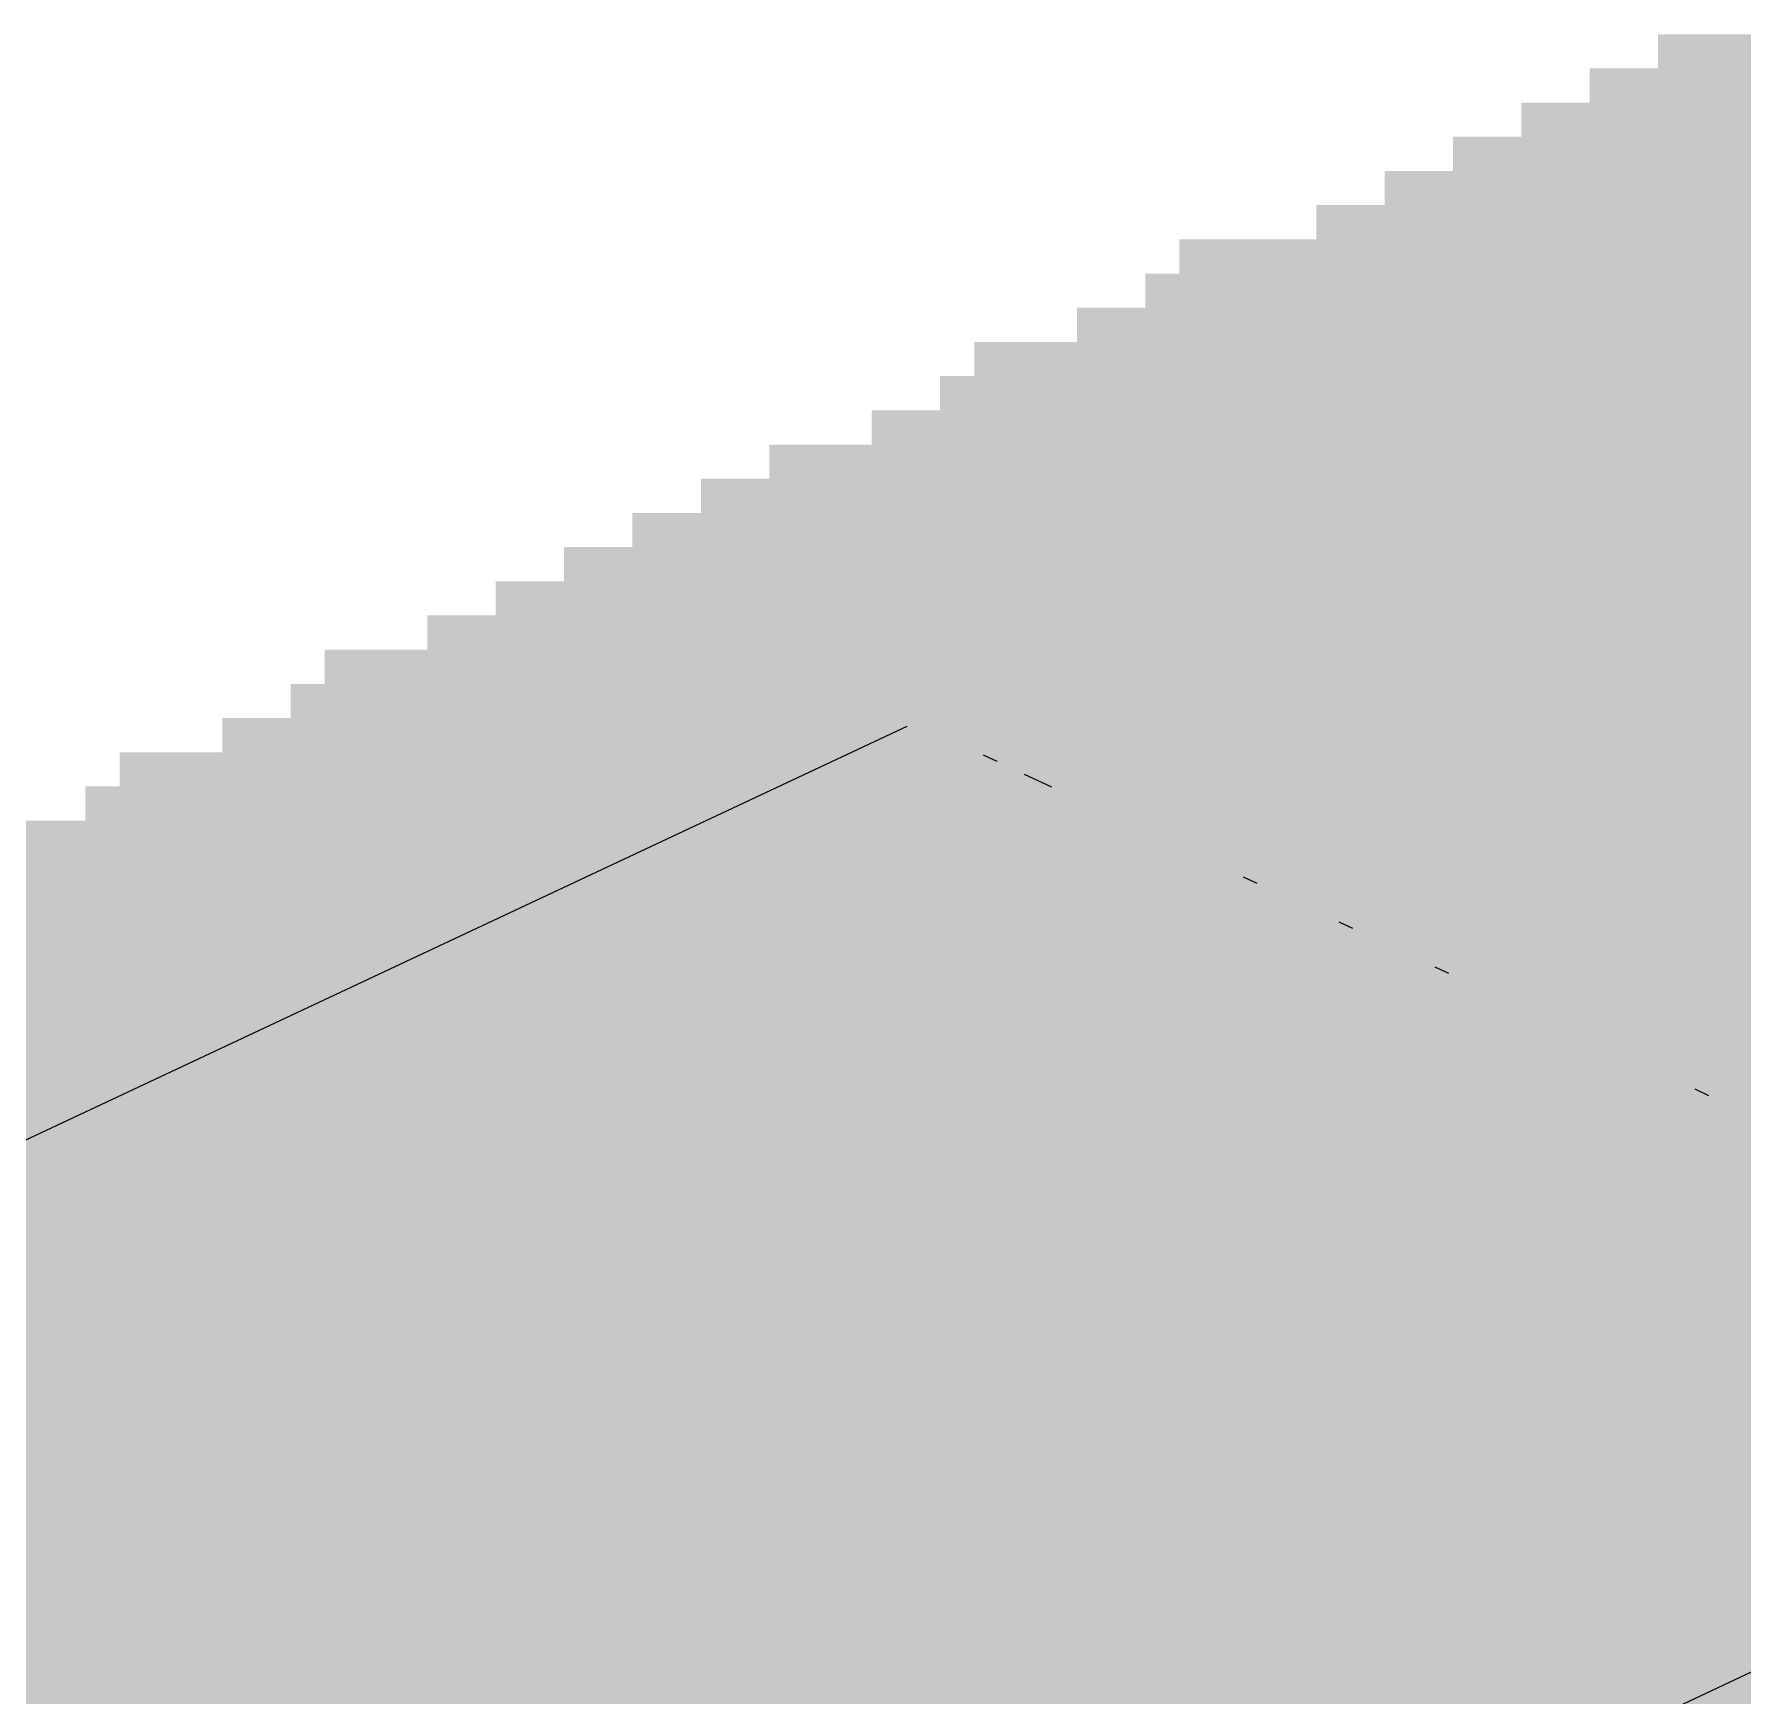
# Model space of a CAD drawing. Header units: millimetres. Extents: x 5 to 1315, y 5 to 292.
# Drawn here: x 1179.168 to 1183.984, y 100.585 to 105.269 of the extents above; entities that cross this region are included whole.
import ezdxf

# ---------------------------------------------------------------- set-up
doc = ezdxf.new("R2010")
doc.units = ezdxf.units.MM
doc.layers.add('EXISTING', color=7, linetype='Continuous')
doc.layers.add('IMAGES', color=7, linetype='Continuous')

# ---------------------------------------------------------------- blocks, each defined once
blk = doc.blocks.new('SHEET_03')
at = {"layer": 'EXISTING', "color": 250, "lineweight": 9}
for p, q in [((272.5693, 99.065), (281.6291, 103.3183)), ((281.8426, 103.2374), (281.8812, 103.2193)), ((281.9584, 103.183), (282.0355, 103.1468)), ((282.5758, 102.8932), (282.6144, 102.8751)), ((282.8459, 102.7664), (282.8845, 102.7482)), ((283.116, 102.6395), (283.1546, 102.6214)), ((283.8492, 102.2953), (283.8878, 102.2772)), ((280.4918, 99.0012), (284.2676, 100.7738))]:
    blk.add_line(p, q, dxfattribs=at)
at = {"layer": 'IMAGES', "color": 7}
for points in [[(283.7455, 105.1725), (283.8418, 105.1725), (283.7455, 105.2689), (283.8418, 105.2689)], [(283.8418, 105.1725), (283.9382, 105.1725), (283.8418, 105.2689), (283.9382, 105.2689)], [(283.9382, 105.1725), (284.1309, 105.1725), (283.9382, 105.2689), (284.1309, 105.2689)], [(283.5527, 105.0761), (283.6491, 105.0761), (283.5527, 105.1725), (283.6491, 105.1725)], [(283.6491, 105.0761), (283.7455, 105.0761), (283.6491, 105.1725), (283.7455, 105.1725)], [(283.7455, 105.0761), (283.8418, 105.0761), (283.7455, 105.1725), (283.8418, 105.1725)], [(283.8418, 105.0761), (283.9382, 105.0761), (283.8418, 105.1725), (283.9382, 105.1725)], [(283.9382, 105.0761), (284.5164, 105.0761), (283.9382, 105.1725), (284.5164, 105.1725)], [(283.36, 104.9797), (283.4564, 104.9797), (283.36, 105.0761), (283.4564, 105.0761)], [(283.4564, 104.9797), (283.7455, 104.9797), (283.4564, 105.0761), (283.7455, 105.0761)], [(283.7455, 104.9797), (283.8418, 104.9797), (283.7455, 105.0761), (283.8418, 105.0761)], [(283.8418, 104.9797), (284.42, 104.9797), (283.8418, 105.0761), (284.42, 105.0761)], [(283.1673, 104.8833), (283.2636, 104.8833), (283.1673, 104.9797), (283.2636, 104.9797)], [(283.2636, 104.8833), (283.36, 104.8833), (283.2636, 104.9797), (283.36, 104.9797)], [(283.36, 104.8833), (283.4564, 104.8833), (283.36, 104.9797), (283.4564, 104.9797)], [(283.4564, 104.8833), (284.0345, 104.8833), (283.4564, 104.9797), (284.0345, 104.9797)], [(282.9745, 104.7869), (283.0709, 104.7869), (282.9745, 104.8833), (283.0709, 104.8833)], [(283.0709, 104.7869), (283.1673, 104.7869), (283.0709, 104.8833), (283.1673, 104.8833)], [(283.1673, 104.7869), (283.36, 104.7869), (283.1673, 104.8833), (283.36, 104.8833)], [(283.36, 104.7869), (283.9382, 104.7869), (283.36, 104.8833), (283.9382, 104.8833)], [(283.9382, 104.7869), (284.0345, 104.7869), (283.9382, 104.8833), (284.0345, 104.8833)], [(282.7818, 104.6905), (282.8782, 104.6905), (282.7818, 104.7869), (282.8782, 104.7869)], [(282.8782, 104.6905), (283.0709, 104.6905), (282.8782, 104.7869), (283.0709, 104.7869)], [(283.0709, 104.6905), (283.6491, 104.6905), (283.0709, 104.7869), (283.6491, 104.7869)], [(283.6491, 104.6905), (283.7455, 104.6905), (283.6491, 104.7869), (283.7455, 104.7869)], [(283.7455, 104.6905), (283.8418, 104.6905), (283.7455, 104.7869), (283.8418, 104.7869)], [(283.8418, 104.6905), (283.9382, 104.6905), (283.8418, 104.7869), (283.9382, 104.7869)], [(283.9382, 104.6905), (284.0345, 104.6905), (283.9382, 104.7869), (284.0345, 104.7869)], [(282.3964, 104.5941), (282.5891, 104.5941), (282.3964, 104.6905), (282.5891, 104.6905)], [(282.5891, 104.5941), (282.7818, 104.5941), (282.5891, 104.6905), (282.7818, 104.6905)], [(282.7818, 104.5941), (282.8782, 104.5941), (282.7818, 104.6905), (282.8782, 104.6905)], [(282.8782, 104.5941), (283.6491, 104.5941), (282.8782, 104.6905), (283.6491, 104.6905)], [(283.6491, 104.5941), (283.7455, 104.5941), (283.6491, 104.6905), (283.7455, 104.6905)], [(283.7455, 104.5941), (283.8418, 104.5941), (283.7455, 104.6905), (283.8418, 104.6905)], [(283.8418, 104.5941), (284.3236, 104.5941), (283.8418, 104.6905), (284.3236, 104.6905)], [(282.3, 104.4977), (282.3964, 104.4977), (282.3, 104.5941), (282.3964, 104.5941)], [(282.3964, 104.4977), (282.4927, 104.4977), (282.3964, 104.5941), (282.4927, 104.5941)], [(282.4927, 104.4977), (282.7818, 104.4977), (282.4927, 104.5941), (282.7818, 104.5941)], [(282.7818, 104.4977), (283.36, 104.4977), (282.7818, 104.5941), (283.36, 104.5941)], [(283.36, 104.4977), (283.5527, 104.4977), (283.36, 104.5941), (283.5527, 104.5941)], [(283.5527, 104.4977), (283.6491, 104.4977), (283.5527, 104.5941), (283.6491, 104.5941)], [(283.6491, 104.4977), (283.7455, 104.4977), (283.6491, 104.5941), (283.7455, 104.5941)], [(283.7455, 104.4977), (283.8418, 104.4977), (283.7455, 104.5941), (283.8418, 104.5941)], [(283.8418, 104.4977), (284.1309, 104.4977), (283.8418, 104.5941), (284.1309, 104.5941)], [(282.1073, 104.4013), (282.2036, 104.4013), (282.1073, 104.4977), (282.2036, 104.4977)], [(282.2036, 104.4013), (282.3, 104.4013), (282.2036, 104.4977), (282.3, 104.4977)], [(282.3, 104.4013), (282.3964, 104.4013), (282.3, 104.4977), (282.3964, 104.4977)], [(282.3964, 104.4013), (282.4927, 104.4013), (282.3964, 104.4977), (282.4927, 104.4977)], [(282.4927, 104.4013), (283.0709, 104.4013), (282.4927, 104.4977), (283.0709, 104.4977)], [(283.0709, 104.4013), (283.1673, 104.4013), (283.0709, 104.4977), (283.1673, 104.4977)], [(283.1673, 104.4013), (283.2636, 104.4013), (283.1673, 104.4977), (283.2636, 104.4977)], [(283.2636, 104.4013), (283.36, 104.4013), (283.2636, 104.4977), (283.36, 104.4977)], [(283.36, 104.4013), (283.4564, 104.4013), (283.36, 104.4977), (283.4564, 104.4977)], [(283.4564, 104.4013), (283.9382, 104.4013), (283.4564, 104.4977), (283.9382, 104.4977)], [(283.9382, 104.4013), (284.0345, 104.4013), (283.9382, 104.4977), (284.0345, 104.4977)], [(281.8182, 104.3049), (282.0109, 104.3049), (281.8182, 104.4013), (282.0109, 104.4013)], [(282.0109, 104.3049), (282.1073, 104.3049), (282.0109, 104.4013), (282.1073, 104.4013)], [(282.1073, 104.3049), (282.3, 104.3049), (282.1073, 104.4013), (282.3, 104.4013)], [(282.3, 104.3049), (282.8782, 104.3049), (282.3, 104.4013), (282.8782, 104.4013)], [(282.8782, 104.3049), (283.0709, 104.3049), (282.8782, 104.4013), (283.0709, 104.4013)], [(283.0709, 104.3049), (283.1673, 104.3049), (283.0709, 104.4013), (283.1673, 104.4013)], [(283.1673, 104.3049), (283.2636, 104.3049), (283.1673, 104.4013), (283.2636, 104.4013)], [(283.2636, 104.3049), (283.7455, 104.3049), (283.2636, 104.4013), (283.7455, 104.4013)], [(283.7455, 104.3049), (283.8418, 104.3049), (283.7455, 104.4013), (283.8418, 104.4013)], [(283.8418, 104.3049), (283.9382, 104.3049), (283.8418, 104.4013), (283.9382, 104.4013)], [(283.9382, 104.3049), (284.1309, 104.3049), (283.9382, 104.4013), (284.1309, 104.4013)], [(281.7218, 104.2085), (281.8182, 104.2085), (281.7218, 104.3049), (281.8182, 104.3049)], [(281.8182, 104.2085), (281.9145, 104.2085), (281.8182, 104.3049), (281.9145, 104.3049)], [(281.9145, 104.2085), (282.0109, 104.2085), (281.9145, 104.3049), (282.0109, 104.3049)], [(282.0109, 104.2085), (282.1073, 104.2085), (282.0109, 104.3049), (282.1073, 104.3049)], [(282.1073, 104.2085), (282.5891, 104.2085), (282.1073, 104.3049), (282.5891, 104.3049)], [(282.5891, 104.2085), (282.6855, 104.2085), (282.5891, 104.3049), (282.6855, 104.3049)], [(282.6855, 104.2085), (282.7818, 104.2085), (282.6855, 104.3049), (282.7818, 104.3049)], [(282.7818, 104.2085), (282.8782, 104.2085), (282.7818, 104.3049), (282.8782, 104.3049)], [(282.8782, 104.2085), (282.9745, 104.2085), (282.8782, 104.3049), (282.9745, 104.3049)], [(282.9745, 104.2085), (283.0709, 104.2085), (282.9745, 104.3049), (283.0709, 104.3049)], [(283.0709, 104.2085), (283.1673, 104.2085), (283.0709, 104.3049), (283.1673, 104.3049)], [(283.1673, 104.2085), (283.5527, 104.2085), (283.1673, 104.3049), (283.5527, 104.3049)], [(283.5527, 104.2085), (283.6491, 104.2085), (283.5527, 104.3049), (283.6491, 104.3049)], [(283.6491, 104.2085), (283.7455, 104.2085), (283.6491, 104.3049), (283.7455, 104.3049)], [(283.7455, 104.2085), (283.9382, 104.2085), (283.7455, 104.3049), (283.9382, 104.3049)], [(283.9382, 104.2085), (287.0218, 104.2085), (283.9382, 104.3049), (287.0218, 104.3049)], [(281.5291, 104.1121), (281.6255, 104.1121), (281.5291, 104.2085), (281.6255, 104.2085)], [(281.6255, 104.1121), (281.7218, 104.1121), (281.6255, 104.2085), (281.7218, 104.2085)], [(281.7218, 104.1121), (281.8182, 104.1121), (281.7218, 104.2085), (281.8182, 104.2085)], [(281.8182, 104.1121), (281.9145, 104.1121), (281.8182, 104.2085), (281.9145, 104.2085)], [(281.9145, 104.1121), (282.0109, 104.1121), (281.9145, 104.2085), (282.0109, 104.2085)], [(282.0109, 104.1121), (282.4927, 104.1121), (282.0109, 104.2085), (282.4927, 104.2085)], [(282.4927, 104.1121), (282.6855, 104.1121), (282.4927, 104.2085), (282.6855, 104.2085)], [(282.6855, 104.1121), (282.7818, 104.1121), (282.6855, 104.2085), (282.7818, 104.2085)], [(282.7818, 104.1121), (283.2636, 104.1121), (282.7818, 104.2085), (283.2636, 104.2085)], [(283.2636, 104.1121), (283.36, 104.1121), (283.2636, 104.2085), (283.36, 104.2085)], [(283.36, 104.1121), (283.4564, 104.1121), (283.36, 104.2085), (283.4564, 104.2085)], [(283.4564, 104.1121), (283.5527, 104.1121), (283.4564, 104.2085), (283.5527, 104.2085)], [(283.5527, 104.1121), (283.6491, 104.1121), (283.5527, 104.2085), (283.6491, 104.2085)], [(283.6491, 104.1121), (283.7455, 104.1121), (283.6491, 104.2085), (283.7455, 104.2085)], [(283.7455, 104.1121), (287.3109, 104.1121), (283.7455, 104.2085), (287.3109, 104.2085)], [(281.24, 104.0157), (281.3364, 104.0157), (281.24, 104.1121), (281.3364, 104.1121)], [(281.3364, 104.0157), (281.4327, 104.0157), (281.3364, 104.1121), (281.4327, 104.1121)], [(281.4327, 104.0157), (281.7218, 104.0157), (281.4327, 104.1121), (281.7218, 104.1121)], [(281.7218, 104.0157), (281.8182, 104.0157), (281.7218, 104.1121), (281.8182, 104.1121)], [(281.8182, 104.0157), (282.2036, 104.0157), (281.8182, 104.1121), (282.2036, 104.1121)], [(282.2036, 104.0157), (282.3964, 104.0157), (282.2036, 104.1121), (282.3964, 104.1121)], [(282.3964, 104.0157), (282.4927, 104.0157), (282.3964, 104.1121), (282.4927, 104.1121)], [(282.4927, 104.0157), (282.6855, 104.0157), (282.4927, 104.1121), (282.6855, 104.1121)], [(282.6855, 104.0157), (282.7818, 104.0157), (282.6855, 104.1121), (282.7818, 104.1121)], [(282.7818, 104.0157), (283.0709, 104.0157), (282.7818, 104.1121), (283.0709, 104.1121)], [(283.0709, 104.0157), (283.1673, 104.0157), (283.0709, 104.1121), (283.1673, 104.1121)], [(283.1673, 104.0157), (283.2636, 104.0157), (283.1673, 104.1121), (283.2636, 104.1121)], [(283.2636, 104.0157), (283.36, 104.0157), (283.2636, 104.1121), (283.36, 104.1121)], [(283.36, 104.0157), (283.4564, 104.0157), (283.36, 104.1121), (283.4564, 104.1121)], [(283.4564, 104.0157), (287.3109, 104.0157), (283.4564, 104.1121), (287.3109, 104.1121)], [(281.0473, 103.9193), (281.1436, 103.9193), (281.0473, 104.0157), (281.1436, 104.0157)], [(281.1436, 103.9193), (281.24, 103.9193), (281.1436, 104.0157), (281.24, 104.0157)], [(281.24, 103.9193), (281.3364, 103.9193), (281.24, 104.0157), (281.3364, 104.0157)], [(281.3364, 103.9193), (281.4327, 103.9193), (281.3364, 104.0157), (281.4327, 104.0157)], [(281.4327, 103.9193), (282.1073, 103.9193), (281.4327, 104.0157), (282.1073, 104.0157)], [(282.1073, 103.9193), (282.2036, 103.9193), (282.1073, 104.0157), (282.2036, 104.0157)], [(282.2036, 103.9193), (282.3964, 103.9193), (282.2036, 104.0157), (282.3964, 104.0157)], [(282.3964, 103.9193), (282.8782, 103.9193), (282.3964, 104.0157), (282.8782, 104.0157)], [(282.8782, 103.9193), (282.9745, 103.9193), (282.8782, 104.0157), (282.9745, 104.0157)], [(282.9745, 103.9193), (283.0709, 103.9193), (282.9745, 104.0157), (283.0709, 104.0157)], [(283.0709, 103.9193), (283.1673, 103.9193), (283.0709, 104.0157), (283.1673, 104.0157)], [(283.1673, 103.9193), (283.2636, 103.9193), (283.1673, 104.0157), (283.2636, 104.0157)], [(283.2636, 103.9193), (287.5036, 103.9193), (283.2636, 104.0157), (287.5036, 104.0157)], [(280.8545, 103.8229), (281.0473, 103.8229), (280.8545, 103.9193), (281.0473, 103.9193)], [(281.0473, 103.8229), (281.24, 103.8229), (281.0473, 103.9193), (281.24, 103.9193)], [(281.24, 103.8229), (281.3364, 103.8229), (281.24, 103.9193), (281.3364, 103.9193)], [(281.3364, 103.8229), (281.8182, 103.8229), (281.3364, 103.9193), (281.8182, 103.9193)], [(281.8182, 103.8229), (282.0109, 103.8229), (281.8182, 103.9193), (282.0109, 103.9193)], [(282.0109, 103.8229), (282.1073, 103.8229), (282.0109, 103.9193), (282.1073, 103.9193)], [(282.1073, 103.8229), (282.2036, 103.8229), (282.1073, 103.9193), (282.2036, 103.9193)], [(282.2036, 103.8229), (282.3, 103.8229), (282.2036, 103.9193), (282.3, 103.9193)], [(282.3, 103.8229), (282.3964, 103.8229), (282.3, 103.9193), (282.3964, 103.9193)], [(282.3964, 103.8229), (282.6855, 103.8229), (282.3964, 103.9193), (282.6855, 103.9193)], [(282.6855, 103.8229), (282.7818, 103.8229), (282.6855, 103.9193), (282.7818, 103.9193)], [(282.7818, 103.8229), (282.8782, 103.8229), (282.7818, 103.9193), (282.8782, 103.9193)], [(282.8782, 103.8229), (283.0709, 103.8229), (282.8782, 103.9193), (283.0709, 103.9193)], [(283.0709, 103.8229), (287.7927, 103.8229), (283.0709, 103.9193), (287.7927, 103.9193)], [(280.6618, 103.7265), (280.7582, 103.7265), (280.6618, 103.8229), (280.7582, 103.8229)], [(280.7582, 103.7265), (280.8545, 103.7265), (280.7582, 103.8229), (280.8545, 103.8229)], [(280.8545, 103.7265), (280.9509, 103.7265), (280.8545, 103.8229), (280.9509, 103.8229)], [(280.9509, 103.7265), (281.0473, 103.7265), (280.9509, 103.8229), (281.0473, 103.8229)], [(281.0473, 103.7265), (281.6255, 103.7265), (281.0473, 103.8229), (281.6255, 103.8229)], [(281.6255, 103.7265), (281.7218, 103.7265), (281.6255, 103.8229), (281.7218, 103.8229)], [(281.7218, 103.7265), (281.8182, 103.7265), (281.7218, 103.8229), (281.8182, 103.8229)], [(281.8182, 103.7265), (281.9145, 103.7265), (281.8182, 103.8229), (281.9145, 103.8229)], [(281.9145, 103.7265), (282.1073, 103.7265), (281.9145, 103.8229), (282.1073, 103.8229)], [(282.1073, 103.7265), (282.2036, 103.7265), (282.1073, 103.8229), (282.2036, 103.8229)], [(282.2036, 103.7265), (282.4927, 103.7265), (282.2036, 103.8229), (282.4927, 103.8229)], [(282.4927, 103.7265), (282.5891, 103.7265), (282.4927, 103.8229), (282.5891, 103.8229)], [(282.5891, 103.7265), (282.6855, 103.7265), (282.5891, 103.8229), (282.6855, 103.8229)], [(282.6855, 103.7265), (282.7818, 103.7265), (282.6855, 103.8229), (282.7818, 103.8229)], [(282.7818, 103.7265), (282.8782, 103.7265), (282.7818, 103.8229), (282.8782, 103.8229)], [(282.8782, 103.7265), (288.0818, 103.7265), (282.8782, 103.8229), (288.0818, 103.8229)], [(280.4691, 103.6301), (280.5655, 103.6301), (280.4691, 103.7265), (280.5655, 103.7265)], [(280.5655, 103.6301), (280.6618, 103.6301), (280.5655, 103.7265), (280.6618, 103.7265)], [(280.6618, 103.6301), (280.7582, 103.6301), (280.6618, 103.7265), (280.7582, 103.7265)], [(280.7582, 103.6301), (280.8545, 103.6301), (280.7582, 103.7265), (280.8545, 103.7265)], [(280.8545, 103.6301), (281.5291, 103.6301), (280.8545, 103.7265), (281.5291, 103.7265)], [(281.5291, 103.6301), (281.6255, 103.6301), (281.5291, 103.7265), (281.6255, 103.7265)], [(281.6255, 103.6301), (281.7218, 103.6301), (281.6255, 103.7265), (281.7218, 103.7265)], [(281.7218, 103.6301), (281.8182, 103.6301), (281.7218, 103.7265), (281.8182, 103.7265)], [(281.8182, 103.6301), (282.3, 103.6301), (281.8182, 103.7265), (282.3, 103.7265)], [(282.3, 103.6301), (282.4927, 103.6301), (282.3, 103.7265), (282.4927, 103.7265)], [(282.4927, 103.6301), (282.5891, 103.6301), (282.4927, 103.7265), (282.5891, 103.7265)], [(282.5891, 103.6301), (288.0818, 103.6301), (282.5891, 103.7265), (288.0818, 103.7265)], [(280.2764, 103.5337), (280.4691, 103.5337), (280.2764, 103.6301), (280.4691, 103.6301)], [(280.4691, 103.5337), (280.5655, 103.5337), (280.4691, 103.6301), (280.5655, 103.6301)], [(280.5655, 103.5337), (280.6618, 103.5337), (280.5655, 103.6301), (280.6618, 103.6301)], [(280.6618, 103.5337), (280.7582, 103.5337), (280.6618, 103.6301), (280.7582, 103.6301)], [(280.7582, 103.5337), (281.4327, 103.5337), (280.7582, 103.6301), (281.4327, 103.6301)], [(281.4327, 103.5337), (281.5291, 103.5337), (281.4327, 103.6301), (281.5291, 103.6301)], [(281.5291, 103.5337), (281.6255, 103.5337), (281.5291, 103.6301), (281.6255, 103.6301)], [(281.6255, 103.5337), (281.7218, 103.5337), (281.6255, 103.6301), (281.7218, 103.6301)], [(281.7218, 103.5337), (282.1073, 103.5337), (281.7218, 103.6301), (282.1073, 103.6301)], [(282.1073, 103.5337), (282.2036, 103.5337), (282.1073, 103.6301), (282.2036, 103.6301)], [(282.2036, 103.5337), (282.3, 103.5337), (282.2036, 103.6301), (282.3, 103.6301)], [(282.3, 103.5337), (282.4927, 103.5337), (282.3, 103.6301), (282.4927, 103.6301)], [(282.4927, 103.5337), (288.2745, 103.5337), (282.4927, 103.6301), (288.2745, 103.6301)], [(279.9873, 103.4373), (280.18, 103.4373), (279.9873, 103.5337), (280.18, 103.5337)], [(280.18, 103.4373), (280.2764, 103.4373), (280.18, 103.5337), (280.2764, 103.5337)], [(280.2764, 103.4373), (280.4691, 103.4373), (280.2764, 103.5337), (280.4691, 103.5337)], [(280.4691, 103.4373), (281.24, 103.4373), (280.4691, 103.5337), (281.24, 103.5337)], [(281.24, 103.4373), (281.3364, 103.4373), (281.24, 103.5337), (281.3364, 103.5337)], [(281.3364, 103.4373), (281.4327, 103.4373), (281.3364, 103.5337), (281.4327, 103.5337)], [(281.4327, 103.4373), (281.8182, 103.4373), (281.4327, 103.5337), (281.8182, 103.5337)], [(281.8182, 103.3409), (282.0109, 103.3409), (281.8182, 103.5337), (282.0109, 103.5337)], [(282.0109, 103.4373), (282.1073, 103.4373), (282.0109, 103.5337), (282.1073, 103.5337)], [(282.1073, 103.4373), (282.3, 103.4373), (282.1073, 103.5337), (282.3, 103.5337)], [(282.3, 103.4373), (288.5636, 103.4373), (282.3, 103.5337), (288.5636, 103.5337)], [(279.8909, 103.3409), (279.9873, 103.3409), (279.8909, 103.4373), (279.9873, 103.4373)], [(279.9873, 103.3409), (280.0836, 103.3409), (279.9873, 103.4373), (280.0836, 103.4373)], [(280.0836, 103.3409), (280.18, 103.3409), (280.0836, 103.4373), (280.18, 103.4373)], [(280.18, 103.3409), (280.2764, 103.3409), (280.18, 103.4373), (280.2764, 103.4373)], [(280.2764, 103.3409), (281.3364, 103.3409), (280.2764, 103.4373), (281.3364, 103.4373)], [(281.3364, 103.3409), (281.4327, 103.3409), (281.3364, 103.4373), (281.4327, 103.4373)], [(281.4327, 103.3409), (281.5291, 103.3409), (281.4327, 103.4373), (281.5291, 103.4373)], [(281.5291, 103.3409), (281.6255, 103.3409), (281.5291, 103.4373), (281.6255, 103.4373)], [(281.6255, 103.3409), (281.7218, 103.3409), (281.6255, 103.4373), (281.7218, 103.4373)], [(281.7218, 103.3409), (281.8182, 103.3409), (281.7218, 103.4373), (281.8182, 103.4373)], [(282.0109, 103.3409), (282.1073, 103.3409), (282.0109, 103.4373), (282.1073, 103.4373)], [(282.1073, 103.3409), (282.2036, 103.3409), (282.1073, 103.4373), (282.2036, 103.4373)], [(282.2036, 103.3409), (282.3, 103.3409), (282.2036, 103.4373), (282.3, 103.4373)], [(282.3, 103.3409), (282.4927, 103.3409), (282.3, 103.4373), (282.4927, 103.4373)], [(282.4927, 103.3409), (288.5636, 103.3409), (282.4927, 103.4373), (288.5636, 103.4373)], [(279.6982, 103.2445), (279.7945, 103.2445), (279.6982, 103.3409), (279.7945, 103.3409)], [(279.7945, 103.2445), (279.8909, 103.2445), (279.7945, 103.3409), (279.8909, 103.3409)], [(279.8909, 103.2445), (279.9873, 103.2445), (279.8909, 103.3409), (279.9873, 103.3409)], [(279.9873, 103.2445), (280.0836, 103.2445), (279.9873, 103.3409), (280.0836, 103.3409)], [(280.0836, 103.2445), (281.3364, 103.2445), (280.0836, 103.3409), (281.3364, 103.3409)], [(281.3364, 103.2445), (281.4327, 103.2445), (281.3364, 103.3409), (281.4327, 103.3409)], [(281.4327, 103.2445), (281.5291, 103.2445), (281.4327, 103.3409), (281.5291, 103.3409)], [(281.5291, 103.1481), (281.6255, 103.1481), (281.5291, 103.3409), (281.6255, 103.3409)], [(281.6255, 103.2445), (281.7218, 103.2445), (281.6255, 103.3409), (281.7218, 103.3409)], [(281.7218, 103.1481), (281.8182, 103.1481), (281.7218, 103.3409), (281.8182, 103.3409)], [(281.8182, 103.2445), (281.9145, 103.2445), (281.8182, 103.3409), (281.9145, 103.3409)], [(281.9145, 103.2445), (282.3, 103.2445), (281.9145, 103.3409), (282.3, 103.3409)], [(282.3, 103.2445), (282.3964, 103.2445), (282.3, 103.3409), (282.3964, 103.3409)], [(282.3964, 103.2445), (282.4927, 103.2445), (282.3964, 103.3409), (282.4927, 103.3409)], [(282.4927, 103.2445), (282.5891, 103.2445), (282.4927, 103.3409), (282.5891, 103.3409)], [(282.5891, 103.2445), (288.2745, 103.2445), (282.5891, 103.3409), (288.2745, 103.3409)], [(279.4091, 103.1481), (279.5055, 103.1481), (279.4091, 103.2445), (279.5055, 103.2445)], [(279.5055, 103.1481), (279.6018, 103.1481), (279.5055, 103.2445), (279.6018, 103.2445)], [(279.6018, 103.1481), (279.8909, 103.1481), (279.6018, 103.2445), (279.8909, 103.2445)], [(279.8909, 103.1481), (280.9509, 103.1481), (279.8909, 103.2445), (280.9509, 103.2445)], [(280.9509, 103.1481), (281.0473, 103.1481), (280.9509, 103.2445), (281.0473, 103.2445)], [(281.0473, 103.1481), (281.24, 103.1481), (281.0473, 103.2445), (281.24, 103.2445)], [(281.24, 103.1481), (281.3364, 103.1481), (281.24, 103.2445), (281.3364, 103.2445)], [(281.3364, 103.1481), (281.4327, 103.1481), (281.3364, 103.2445), (281.4327, 103.2445)], [(281.4327, 103.1481), (281.5291, 103.1481), (281.4327, 103.2445), (281.5291, 103.2445)], [(281.6255, 103.1481), (281.7218, 103.1481), (281.6255, 103.2445), (281.7218, 103.2445)], [(281.8182, 103.1481), (281.9145, 103.1481), (281.8182, 103.2445), (281.9145, 103.2445)], [(281.9145, 103.1481), (282.0109, 103.1481), (281.9145, 103.2445), (282.0109, 103.2445)], [(282.0109, 103.1481), (282.1073, 103.1481), (282.0109, 103.2445), (282.1073, 103.2445)], [(282.1073, 103.1481), (282.4927, 103.1481), (282.1073, 103.2445), (282.4927, 103.2445)], [(282.4927, 103.1481), (282.5891, 103.1481), (282.4927, 103.2445), (282.5891, 103.2445)], [(282.5891, 103.1481), (282.6855, 103.1481), (282.5891, 103.2445), (282.6855, 103.2445)], [(282.6855, 103.1481), (282.7818, 103.1481), (282.6855, 103.2445), (282.7818, 103.2445)], [(282.7818, 103.1481), (287.8891, 103.1481), (282.7818, 103.2445), (287.8891, 103.2445)], [(279.3127, 103.0517), (279.4091, 103.0517), (279.3127, 103.1481), (279.4091, 103.1481)], [(279.4091, 103.0517), (279.6018, 103.0517), (279.4091, 103.1481), (279.6018, 103.1481)], [(279.6018, 103.0517), (279.6982, 103.0517), (279.6018, 103.1481), (279.6982, 103.1481)], [(279.6982, 103.0517), (280.8545, 103.0517), (279.6982, 103.1481), (280.8545, 103.1481)], [(280.8545, 103.0517), (280.9509, 103.0517), (280.8545, 103.1481), (280.9509, 103.1481)], [(280.9509, 103.0517), (281.0473, 103.0517), (280.9509, 103.1481), (281.0473, 103.1481)], [(281.0473, 103.0517), (281.1436, 103.0517), (281.0473, 103.1481), (281.1436, 103.1481)], [(281.1436, 102.9553), (281.24, 102.9553), (281.1436, 103.1481), (281.24, 103.1481)], [(281.24, 103.0517), (281.3364, 103.0517), (281.24, 103.1481), (281.3364, 103.1481)], [(281.3364, 103.0517), (281.5291, 103.0517), (281.3364, 103.1481), (281.5291, 103.1481)], [(281.5291, 102.9553), (281.6255, 102.9553), (281.5291, 103.1481), (281.6255, 103.1481)], [(281.6255, 102.184), (281.7218, 102.184), (281.6255, 103.1481), (281.7218, 103.1481)], [(281.7218, 103.0517), (281.9145, 103.0517), (281.7218, 103.1481), (281.9145, 103.1481)], [(281.9145, 103.0517), (282.0109, 103.0517), (281.9145, 103.1481), (282.0109, 103.1481)], [(282.0109, 103.0517), (282.1073, 103.0517), (282.0109, 103.1481), (282.1073, 103.1481)], [(282.1073, 103.0517), (282.2036, 103.0517), (282.1073, 103.1481), (282.2036, 103.1481)], [(282.2036, 103.0517), (282.3, 103.0517), (282.2036, 103.1481), (282.3, 103.1481)], [(282.3, 103.0517), (282.5891, 103.0517), (282.3, 103.1481), (282.5891, 103.1481)], [(282.5891, 103.0517), (282.6855, 103.0517), (282.5891, 103.1481), (282.6855, 103.1481)], [(282.6855, 103.0517), (282.7818, 103.0517), (282.6855, 103.1481), (282.7818, 103.1481)], [(282.7818, 103.0517), (282.8782, 103.0517), (282.7818, 103.1481), (282.8782, 103.1481)], [(282.8782, 103.0517), (282.9745, 103.0517), (282.8782, 103.1481), (282.9745, 103.1481)], [(282.9745, 103.0517), (287.9855, 103.0517), (282.9745, 103.1481), (287.9855, 103.1481)], [(279.12, 102.9553), (279.2164, 102.9553), (279.12, 103.0517), (279.2164, 103.0517)], [(279.2164, 102.9553), (279.4091, 102.9553), (279.2164, 103.0517), (279.4091, 103.0517)], [(279.4091, 102.9553), (279.6018, 102.9553), (279.4091, 103.0517), (279.6018, 103.0517)], [(279.6018, 102.9553), (280.5655, 102.9553), (279.6018, 103.0517), (280.5655, 103.0517)], [(280.5655, 102.9553), (280.6618, 102.9553), (280.5655, 103.0517), (280.6618, 103.0517)], [(280.6618, 102.9553), (280.7582, 102.9553), (280.6618, 103.0517), (280.7582, 103.0517)], [(280.7582, 102.9553), (280.8545, 102.9553), (280.7582, 103.0517), (280.8545, 103.0517)], [(280.8545, 102.9553), (280.9509, 102.9553), (280.8545, 103.0517), (280.9509, 103.0517)], [(280.9509, 102.9553), (281.1436, 102.9553), (280.9509, 103.0517), (281.1436, 103.0517)], [(281.24, 102.9553), (281.3364, 102.9553), (281.24, 103.0517), (281.3364, 103.0517)], [(281.3364, 102.9553), (281.5291, 102.9553), (281.3364, 103.0517), (281.5291, 103.0517)], [(281.7218, 102.9553), (282.1073, 102.9553), (281.7218, 103.0517), (282.1073, 103.0517)], [(282.1073, 102.9553), (282.2036, 102.9553), (282.1073, 103.0517), (282.2036, 103.0517)], [(282.2036, 102.9553), (282.3, 102.9553), (282.2036, 103.0517), (282.3, 103.0517)], [(282.3, 102.9553), (282.3964, 102.9553), (282.3, 103.0517), (282.3964, 103.0517)], [(282.3964, 102.8589), (282.4927, 102.8589), (282.3964, 103.0517), (282.4927, 103.0517)], [(282.4927, 102.9553), (282.8782, 102.9553), (282.4927, 103.0517), (282.8782, 103.0517)], [(282.8782, 102.9553), (282.9745, 102.9553), (282.8782, 103.0517), (282.9745, 103.0517)], [(282.9745, 102.9553), (283.0709, 102.9553), (282.9745, 103.0517), (283.0709, 103.0517)], [(283.0709, 102.9553), (283.2636, 102.9553), (283.0709, 103.0517), (283.2636, 103.0517)], [(283.2636, 102.9553), (287.6, 102.9553), (283.2636, 103.0517), (287.6, 103.0517)], [(279.12, 102.8589), (280.3727, 102.8589), (279.12, 102.9553), (280.3727, 102.9553)], [(280.3727, 102.7625), (280.4691, 102.7625), (280.3727, 102.9553), (280.4691, 102.9553)], [(280.4691, 102.8589), (280.5655, 102.8589), (280.4691, 102.9553), (280.5655, 102.9553)], [(280.5655, 102.8589), (280.6618, 102.8589), (280.5655, 102.9553), (280.6618, 102.9553)], [(280.6618, 102.8589), (280.7582, 102.8589), (280.6618, 102.9553), (280.7582, 102.9553)], [(280.7582, 102.8589), (280.9509, 102.8589), (280.7582, 102.9553), (280.9509, 102.9553)], [(280.9509, 102.8589), (281.0473, 102.8589), (280.9509, 102.9553), (281.0473, 102.9553)], [(281.0473, 102.8589), (281.1436, 102.8589), (281.0473, 102.9553), (281.1436, 102.9553)], [(281.1436, 102.8589), (281.24, 102.8589), (281.1436, 102.9553), (281.24, 102.9553)], [(281.24, 102.8589), (281.6255, 102.8589), (281.24, 102.9553), (281.6255, 102.9553)], [(281.7218, 102.8589), (282.3, 102.8589), (281.7218, 102.9553), (282.3, 102.9553)], [(282.3, 102.8589), (282.3964, 102.8589), (282.3, 102.9553), (282.3964, 102.9553)], [(282.4927, 102.8589), (282.5891, 102.8589), (282.4927, 102.9553), (282.5891, 102.9553)], [(282.5891, 102.8589), (282.9745, 102.8589), (282.5891, 102.9553), (282.9745, 102.9553)], [(282.9745, 102.8589), (283.0709, 102.8589), (282.9745, 102.9553), (283.0709, 102.9553)], [(283.0709, 102.8589), (283.1673, 102.8589), (283.0709, 102.9553), (283.1673, 102.9553)], [(283.1673, 102.8589), (283.2636, 102.8589), (283.1673, 102.9553), (283.2636, 102.9553)], [(283.2636, 102.8589), (283.36, 102.8589), (283.2636, 102.9553), (283.36, 102.9553)], [(283.36, 102.8589), (283.4564, 102.8589), (283.36, 102.9553), (283.4564, 102.9553)], [(283.4564, 102.8589), (287.5036, 102.8589), (283.4564, 102.9553), (287.5036, 102.9553)], [(279.0236, 102.7625), (280.2764, 102.7625), (279.0236, 102.8589), (280.2764, 102.8589)], [(280.2764, 102.7625), (280.3727, 102.7625), (280.2764, 102.8589), (280.3727, 102.8589)], [(280.4691, 102.7625), (280.5655, 102.7625), (280.4691, 102.8589), (280.5655, 102.8589)], [(280.5655, 102.7625), (280.7582, 102.7625), (280.5655, 102.8589), (280.7582, 102.8589)], [(280.7582, 102.7625), (280.8545, 102.7625), (280.7582, 102.8589), (280.8545, 102.8589)], [(280.8545, 102.7625), (280.9509, 102.7625), (280.8545, 102.8589), (280.9509, 102.8589)], [(280.9509, 102.7625), (281.0473, 102.7625), (280.9509, 102.8589), (281.0473, 102.8589)], [(281.0473, 102.7625), (281.6255, 102.7625), (281.0473, 102.8589), (281.6255, 102.8589)], [(281.7218, 102.7625), (282.4927, 102.7625), (281.7218, 102.8589), (282.4927, 102.8589)], [(282.4927, 102.7625), (282.5891, 102.7625), (282.4927, 102.8589), (282.5891, 102.8589)], [(282.5891, 102.7625), (282.6855, 102.7625), (282.5891, 102.8589), (282.6855, 102.8589)], [(282.6855, 102.6661), (282.7818, 102.6661), (282.6855, 102.8589), (282.7818, 102.8589)], [(282.7818, 102.7625), (282.8782, 102.7625), (282.7818, 102.8589), (282.8782, 102.8589)], [(282.8782, 102.7625), (283.2636, 102.7625), (282.8782, 102.8589), (283.2636, 102.8589)], [(283.2636, 102.7625), (283.36, 102.7625), (283.2636, 102.8589), (283.36, 102.8589)], [(283.36, 102.7625), (283.4564, 102.7625), (283.36, 102.8589), (283.4564, 102.8589)], [(283.4564, 102.7625), (283.5527, 102.7625), (283.4564, 102.8589), (283.5527, 102.8589)], [(283.5527, 102.7625), (283.6491, 102.7625), (283.5527, 102.8589), (283.6491, 102.8589)], [(283.6491, 102.7625), (287.2145, 102.7625), (283.6491, 102.8589), (287.2145, 102.8589)], [(278.7345, 102.6661), (279.9873, 102.6661), (278.7345, 102.7625), (279.9873, 102.7625)], [(279.9873, 102.6661), (280.0836, 102.6661), (279.9873, 102.7625), (280.0836, 102.7625)], [(280.0836, 102.6661), (280.18, 102.6661), (280.0836, 102.7625), (280.18, 102.7625)], [(280.18, 102.6661), (280.2764, 102.6661), (280.18, 102.7625), (280.2764, 102.7625)], [(280.2764, 102.6661), (280.3727, 102.6661), (280.2764, 102.7625), (280.3727, 102.7625)], [(280.3727, 102.6661), (280.4691, 102.6661), (280.3727, 102.7625), (280.4691, 102.7625)], [(280.4691, 102.6661), (280.6618, 102.6661), (280.4691, 102.7625), (280.6618, 102.7625)], [(280.6618, 102.6661), (280.8545, 102.6661), (280.6618, 102.7625), (280.8545, 102.7625)], [(280.8545, 102.6661), (281.6255, 102.6661), (280.8545, 102.7625), (281.6255, 102.7625)], [(281.7218, 102.6661), (282.6855, 102.6661), (281.7218, 102.7625), (282.6855, 102.7625)], [(282.7818, 102.6661), (282.9745, 102.6661), (282.7818, 102.7625), (282.9745, 102.7625)], [(282.9745, 102.6661), (283.4564, 102.6661), (282.9745, 102.7625), (283.4564, 102.7625)], [(283.4564, 102.6661), (283.5527, 102.6661), (283.4564, 102.7625), (283.5527, 102.7625)], [(283.5527, 102.6661), (283.6491, 102.6661), (283.5527, 102.7625), (283.6491, 102.7625)], [(283.6491, 102.6661), (283.8418, 102.6661), (283.6491, 102.7625), (283.8418, 102.7625)], [(283.8418, 102.6661), (286.9255, 102.6661), (283.8418, 102.7625), (286.9255, 102.7625)], [(278.6382, 102.5697), (279.7945, 102.5697), (278.6382, 102.6661), (279.7945, 102.6661)], [(279.7945, 102.5697), (279.8909, 102.5697), (279.7945, 102.6661), (279.8909, 102.6661)], [(279.8909, 102.5697), (279.9873, 102.5697), (279.8909, 102.6661), (279.9873, 102.6661)], [(279.9873, 102.5697), (280.0836, 102.5697), (279.9873, 102.6661), (280.0836, 102.6661)], [(280.0836, 102.5697), (280.18, 102.5697), (280.0836, 102.6661), (280.18, 102.6661)], [(280.18, 102.5697), (280.3727, 102.5697), (280.18, 102.6661), (280.3727, 102.6661)], [(280.3727, 102.5697), (280.4691, 102.5697), (280.3727, 102.6661), (280.4691, 102.6661)], [(280.4691, 102.5697), (280.6618, 102.5697), (280.4691, 102.6661), (280.6618, 102.6661)], [(280.6618, 102.5697), (281.6255, 102.5697), (280.6618, 102.6661), (281.6255, 102.6661)], [(281.7218, 102.5697), (282.9745, 102.5697), (281.7218, 102.6661), (282.9745, 102.6661)], [(282.9745, 102.5697), (283.0709, 102.5697), (282.9745, 102.6661), (283.0709, 102.6661)], [(283.0709, 102.5697), (283.1673, 102.5697), (283.0709, 102.6661), (283.1673, 102.6661)], [(283.1673, 102.5697), (283.2636, 102.5697), (283.1673, 102.6661), (283.2636, 102.6661)], [(283.2636, 102.5697), (283.6491, 102.5697), (283.2636, 102.6661), (283.6491, 102.6661)], [(283.6491, 102.5697), (283.7455, 102.5697), (283.6491, 102.6661), (283.7455, 102.6661)], [(283.7455, 102.5697), (283.8418, 102.5697), (283.7455, 102.6661), (283.8418, 102.6661)], [(283.8418, 102.5697), (283.9382, 102.5697), (283.8418, 102.6661), (283.9382, 102.6661)], [(283.9382, 102.5697), (284.0345, 102.5697), (283.9382, 102.6661), (284.0345, 102.6661)], [(278.3491, 102.4733), (279.6018, 102.4733), (278.3491, 102.5697), (279.6018, 102.5697)], [(279.6018, 102.4733), (279.6982, 102.4733), (279.6018, 102.5697), (279.6982, 102.5697)], [(279.6982, 102.4733), (279.7945, 102.4733), (279.6982, 102.5697), (279.7945, 102.5697)], [(279.7945, 102.4733), (279.8909, 102.4733), (279.7945, 102.5697), (279.8909, 102.5697)], [(279.8909, 102.4733), (280.18, 102.4733), (279.8909, 102.5697), (280.18, 102.5697)], [(280.18, 102.4733), (280.2764, 102.4733), (280.18, 102.5697), (280.2764, 102.5697)], [(280.2764, 102.4733), (280.4691, 102.4733), (280.2764, 102.5697), (280.4691, 102.5697)], [(280.4691, 102.4733), (281.6255, 102.4733), (280.4691, 102.5697), (281.6255, 102.5697)], [(281.7218, 102.4733), (283.1673, 102.4733), (281.7218, 102.5697), (283.1673, 102.5697)], [(283.1673, 102.4733), (283.36, 102.4733), (283.1673, 102.5697), (283.36, 102.5697)], [(283.36, 102.4733), (283.5527, 102.4733), (283.36, 102.5697), (283.5527, 102.5697)], [(283.5527, 102.4733), (283.8418, 102.4733), (283.5527, 102.5697), (283.8418, 102.5697)], [(283.8418, 102.4733), (283.9382, 102.4733), (283.8418, 102.5697), (283.9382, 102.5697)], [(283.9382, 102.4733), (284.0345, 102.4733), (283.9382, 102.5697), (284.0345, 102.5697)], [(278.2527, 102.3768), (279.4091, 102.3768), (278.2527, 102.4733), (279.4091, 102.4733)], [(279.4091, 102.3768), (279.6018, 102.3768), (279.4091, 102.4733), (279.6018, 102.4733)], [(279.6018, 102.3768), (279.6982, 102.3768), (279.6018, 102.4733), (279.6982, 102.4733)], [(279.6982, 102.3768), (279.7945, 102.3768), (279.6982, 102.4733), (279.7945, 102.4733)], [(279.7945, 102.3768), (279.8909, 102.3768), (279.7945, 102.4733), (279.8909, 102.4733)], [(279.8909, 102.3768), (279.9873, 102.3768), (279.8909, 102.4733), (279.9873, 102.4733)], [(279.9873, 102.3768), (280.0836, 102.3768), (279.9873, 102.4733), (280.0836, 102.4733)], [(280.0836, 102.3768), (280.18, 102.3768), (280.0836, 102.4733), (280.18, 102.4733)], [(280.18, 102.3768), (281.6255, 102.3768), (280.18, 102.4733), (281.6255, 102.4733)], [(281.7218, 102.3768), (283.2636, 102.3768), (281.7218, 102.4733), (283.2636, 102.4733)], [(283.2636, 102.3768), (283.36, 102.3768), (283.2636, 102.4733), (283.36, 102.4733)], [(283.36, 102.3768), (283.4564, 102.3768), (283.36, 102.4733), (283.4564, 102.4733)], [(283.4564, 102.3768), (283.5527, 102.3768), (283.4564, 102.4733), (283.5527, 102.4733)], [(283.5527, 102.3768), (283.6491, 102.3768), (283.5527, 102.4733), (283.6491, 102.4733)], [(283.6491, 102.3768), (284.0345, 102.3768), (283.6491, 102.4733), (284.0345, 102.4733)], [(279.12, 102.2804), (279.3127, 102.2804), (279.12, 102.3768), (279.3127, 102.3768)], [(279.3127, 102.2804), (279.4091, 102.2804), (279.3127, 102.3768), (279.4091, 102.3768)], [(279.4091, 102.2804), (279.5055, 102.2804), (279.4091, 102.3768), (279.5055, 102.3768)], [(279.5055, 102.184), (279.6018, 102.184), (279.5055, 102.3768), (279.6018, 102.3768)], [(279.6018, 102.2804), (279.6982, 102.2804), (279.6018, 102.3768), (279.6982, 102.3768)], [(279.6982, 102.2804), (279.7945, 102.2804), (279.6982, 102.3768), (279.7945, 102.3768)], [(279.7945, 102.2804), (279.8909, 102.2804), (279.7945, 102.3768), (279.8909, 102.3768)], [(279.8909, 102.2804), (279.9873, 102.2804), (279.8909, 102.3768), (279.9873, 102.3768)], [(279.9873, 102.2804), (281.6255, 102.2804), (279.9873, 102.3768), (281.6255, 102.3768)], [(281.7218, 102.2804), (283.5527, 102.2804), (281.7218, 102.3768), (283.5527, 102.3768)], [(283.5527, 102.2804), (283.6491, 102.2804), (283.5527, 102.3768), (283.6491, 102.3768)], [(283.6491, 102.2804), (283.7455, 102.2804), (283.6491, 102.3768), (283.7455, 102.3768)], [(283.7455, 102.2804), (283.8418, 102.2804), (283.7455, 102.3768), (283.8418, 102.3768)], [(283.8418, 102.2804), (283.9382, 102.2804), (283.8418, 102.3768), (283.9382, 102.3768)], [(283.9382, 102.2804), (284.3236, 102.2804), (283.9382, 102.3768), (284.3236, 102.3768)], [(279.12, 102.184), (279.2164, 102.184), (279.12, 102.2804), (279.2164, 102.2804)], [(279.2164, 102.184), (279.3127, 102.184), (279.2164, 102.2804), (279.3127, 102.2804)], [(279.3127, 102.184), (279.4091, 102.184), (279.3127, 102.2804), (279.4091, 102.2804)], [(279.4091, 102.184), (279.5055, 102.184), (279.4091, 102.2804), (279.5055, 102.2804)], [(279.6018, 102.184), (279.6982, 102.184), (279.6018, 102.2804), (279.6982, 102.2804)], [(279.6982, 102.184), (279.7945, 102.184), (279.6982, 102.2804), (279.7945, 102.2804)], [(279.7945, 102.184), (281.4327, 102.184), (279.7945, 102.2804), (281.4327, 102.2804)], [(281.4327, 102.184), (281.5291, 102.184), (281.4327, 102.2804), (281.5291, 102.2804)], [(281.5291, 102.184), (281.6255, 102.184), (281.5291, 102.2804), (281.6255, 102.2804)], [(281.7218, 102.184), (283.7455, 102.184), (281.7218, 102.2804), (283.7455, 102.2804)], [(283.7455, 102.184), (283.8418, 102.184), (283.7455, 102.2804), (283.8418, 102.2804)], [(283.8418, 102.184), (283.9382, 102.184), (283.8418, 102.2804), (283.9382, 102.2804)], [(283.9382, 102.184), (284.1309, 102.184), (283.9382, 102.2804), (284.1309, 102.2804)], [(279.12, 102.0876), (279.2164, 102.0876), (279.12, 102.184), (279.2164, 102.184)], [(279.2164, 102.0876), (279.3127, 102.0876), (279.2164, 102.184), (279.3127, 102.184)], [(279.3127, 102.0876), (279.4091, 102.0876), (279.3127, 102.184), (279.4091, 102.184)], [(279.4091, 102.0876), (279.5055, 102.0876), (279.4091, 102.184), (279.5055, 102.184)], [(279.5055, 102.0876), (279.6982, 102.0876), (279.5055, 102.184), (279.6982, 102.184)], [(279.6982, 102.0876), (281.3364, 102.0876), (279.6982, 102.184), (281.3364, 102.184)], [(281.3364, 102.0876), (281.4327, 102.0876), (281.3364, 102.184), (281.4327, 102.184)], [(281.4327, 101.9912), (281.5291, 101.9912), (281.4327, 102.184), (281.5291, 102.184)], [(281.5291, 101.9912), (281.6255, 101.9912), (281.5291, 102.184), (281.6255, 102.184)], [(281.6255, 102.0876), (281.7218, 102.0876), (281.6255, 102.184), (281.7218, 102.184)], [(281.7218, 102.0876), (284.0345, 102.0876), (281.7218, 102.184), (284.0345, 102.184)], [(279.12, 101.9912), (279.2164, 101.9912), (279.12, 102.0876), (279.2164, 102.0876)], [(279.2164, 101.9912), (279.3127, 101.9912), (279.2164, 102.0876), (279.3127, 102.0876)], [(279.3127, 101.9912), (281.0473, 101.9912), (279.3127, 102.0876), (281.0473, 102.0876)], [(281.0473, 101.9912), (281.1436, 101.9912), (281.0473, 102.0876), (281.1436, 102.0876)], [(281.1436, 101.9912), (281.3364, 101.9912), (281.1436, 102.0876), (281.3364, 102.0876)], [(281.3364, 101.9912), (281.4327, 101.9912), (281.3364, 102.0876), (281.4327, 102.0876)], [(281.6255, 101.8948), (281.8182, 101.8948), (281.6255, 102.0876), (281.8182, 102.0876)], [(281.8182, 101.9912), (281.9145, 101.9912), (281.8182, 102.0876), (281.9145, 102.0876)], [(281.9145, 101.9912), (284.1309, 101.9912), (281.9145, 102.0876), (284.1309, 102.0876)], [(279.12, 101.8948), (279.2164, 101.8948), (279.12, 101.9912), (279.2164, 101.9912)], [(279.2164, 101.8948), (280.9509, 101.8948), (279.2164, 101.9912), (280.9509, 101.9912)], [(280.9509, 101.8948), (281.0473, 101.8948), (280.9509, 101.9912), (281.0473, 101.9912)], [(281.0473, 101.7984), (281.1436, 101.7984), (281.0473, 101.9912), (281.1436, 101.9912)], [(281.1436, 101.8948), (281.24, 101.8948), (281.1436, 101.9912), (281.24, 101.9912)], [(281.24, 101.8948), (281.4327, 101.8948), (281.24, 101.9912), (281.4327, 101.9912)], [(281.4327, 101.8948), (281.6255, 101.8948), (281.4327, 101.9912), (281.6255, 101.9912)], [(281.8182, 101.8948), (281.9145, 101.8948), (281.8182, 101.9912), (281.9145, 101.9912)], [(281.9145, 101.8948), (282.0109, 101.8948), (281.9145, 101.9912), (282.0109, 101.9912)], [(282.0109, 101.8948), (282.1073, 101.8948), (282.0109, 101.9912), (282.1073, 101.9912)], [(282.1073, 101.8948), (284.42, 101.8948), (282.1073, 101.9912), (284.42, 101.9912)], [(278.9273, 101.7984), (280.8545, 101.7984), (278.9273, 101.8948), (280.8545, 101.8948)], [(280.8545, 101.702), (280.9509, 101.702), (280.8545, 101.8948), (280.9509, 101.8948)], [(280.9509, 101.7984), (281.0473, 101.7984), (280.9509, 101.8948), (281.0473, 101.8948)], [(281.1436, 101.7984), (281.24, 101.7984), (281.1436, 101.8948), (281.24, 101.8948)], [(281.24, 101.7984), (281.3364, 101.7984), (281.24, 101.8948), (281.3364, 101.8948)], [(281.3364, 101.7984), (281.4327, 101.7984), (281.3364, 101.8948), (281.4327, 101.8948)], [(281.4327, 101.7984), (282.0109, 101.7984), (281.4327, 101.8948), (282.0109, 101.8948)], [(282.0109, 101.7984), (282.2036, 101.7984), (282.0109, 101.8948), (282.2036, 101.8948)], [(282.2036, 101.7984), (282.3, 101.7984), (282.2036, 101.8948), (282.3, 101.8948)], [(282.3, 101.7984), (284.5164, 101.7984), (282.3, 101.8948), (284.5164, 101.8948)], [(278.8309, 101.702), (280.4691, 101.702), (278.8309, 101.7984), (280.4691, 101.7984)], [(280.4691, 101.702), (280.5655, 101.702), (280.4691, 101.7984), (280.5655, 101.7984)], [(280.5655, 101.702), (280.6618, 101.702), (280.5655, 101.7984), (280.6618, 101.7984)], [(280.6618, 101.702), (280.7582, 101.702), (280.6618, 101.7984), (280.7582, 101.7984)], [(280.7582, 101.702), (280.8545, 101.702), (280.7582, 101.7984), (280.8545, 101.7984)], [(280.9509, 101.702), (281.0473, 101.702), (280.9509, 101.7984), (281.0473, 101.7984)], [(281.0473, 101.702), (281.1436, 101.702), (281.0473, 101.7984), (281.1436, 101.7984)], [(281.1436, 101.702), (282.2036, 101.702), (281.1436, 101.7984), (282.2036, 101.7984)], [(282.2036, 101.702), (282.3, 101.702), (282.2036, 101.7984), (282.3, 101.7984)], [(282.3, 101.702), (282.3964, 101.702), (282.3, 101.7984), (282.3964, 101.7984)], [(282.3964, 101.702), (282.4927, 101.702), (282.3964, 101.7984), (282.4927, 101.7984)], [(282.4927, 101.702), (282.5891, 101.702), (282.4927, 101.7984), (282.5891, 101.7984)], [(282.5891, 101.702), (284.8055, 101.702), (282.5891, 101.7984), (284.8055, 101.7984)], [(278.5418, 101.6056), (280.3727, 101.6056), (278.5418, 101.702), (280.3727, 101.702)], [(280.3727, 101.6056), (280.4691, 101.6056), (280.3727, 101.702), (280.4691, 101.702)], [(280.4691, 101.6056), (280.6618, 101.6056), (280.4691, 101.702), (280.6618, 101.702)], [(280.6618, 101.6056), (280.7582, 101.6056), (280.6618, 101.702), (280.7582, 101.702)], [(280.7582, 101.6056), (281.0473, 101.6056), (280.7582, 101.702), (281.0473, 101.702)], [(281.0473, 101.6056), (282.3, 101.6056), (281.0473, 101.702), (282.3, 101.702)], [(282.3, 101.6056), (282.5891, 101.6056), (282.3, 101.702), (282.5891, 101.702)], [(282.5891, 101.6056), (282.6855, 101.6056), (282.5891, 101.702), (282.6855, 101.702)], [(282.6855, 101.6056), (282.7818, 101.6056), (282.6855, 101.702), (282.7818, 101.702)], [(282.7818, 101.6056), (284.9982, 101.6056), (282.7818, 101.702), (284.9982, 101.702)], [(278.3491, 101.5092), (280.18, 101.5092), (278.3491, 101.6056), (280.18, 101.6056)], [(280.18, 101.5092), (280.2764, 101.5092), (280.18, 101.6056), (280.2764, 101.6056)], [(280.2764, 101.5092), (280.3727, 101.5092), (280.2764, 101.6056), (280.3727, 101.6056)], [(280.3727, 101.5092), (280.4691, 101.5092), (280.3727, 101.6056), (280.4691, 101.6056)], [(280.4691, 101.5092), (280.5655, 101.5092), (280.4691, 101.6056), (280.5655, 101.6056)], [(280.5655, 101.5092), (280.6618, 101.5092), (280.5655, 101.6056), (280.6618, 101.6056)], [(280.6618, 101.5092), (280.7582, 101.5092), (280.6618, 101.6056), (280.7582, 101.6056)], [(280.7582, 101.5092), (282.6855, 101.5092), (280.7582, 101.6056), (282.6855, 101.6056)], [(282.6855, 101.5092), (282.7818, 101.5092), (282.6855, 101.6056), (282.7818, 101.6056)], [(282.7818, 101.5092), (282.8782, 101.5092), (282.7818, 101.6056), (282.8782, 101.6056)], [(282.8782, 101.5092), (282.9745, 101.5092), (282.8782, 101.6056), (282.9745, 101.6056)], [(282.9745, 101.5092), (285.1909, 101.5092), (282.9745, 101.6056), (285.1909, 101.6056)], [(278.1564, 101.4128), (279.8909, 101.4128), (278.1564, 101.5092), (279.8909, 101.5092)], [(279.8909, 101.4128), (279.9873, 101.4128), (279.8909, 101.5092), (279.9873, 101.5092)], [(279.9873, 101.4128), (280.0836, 101.4128), (279.9873, 101.5092), (280.0836, 101.5092)], [(280.0836, 101.4128), (280.18, 101.4128), (280.0836, 101.5092), (280.18, 101.5092)], [(280.18, 101.4128), (280.2764, 101.4128), (280.18, 101.5092), (280.2764, 101.5092)], [(280.2764, 101.4128), (280.3727, 101.4128), (280.2764, 101.5092), (280.3727, 101.5092)], [(280.3727, 101.4128), (280.4691, 101.4128), (280.3727, 101.5092), (280.4691, 101.5092)], [(280.4691, 101.4128), (280.6618, 101.4128), (280.4691, 101.5092), (280.6618, 101.5092)], [(280.6618, 101.4128), (282.7818, 101.4128), (280.6618, 101.5092), (282.7818, 101.5092)], [(282.7818, 101.4128), (283.0709, 101.4128), (282.7818, 101.5092), (283.0709, 101.5092)], [(283.0709, 101.4128), (283.1673, 101.4128), (283.0709, 101.5092), (283.1673, 101.5092)], [(283.1673, 101.4128), (285.2873, 101.4128), (283.1673, 101.5092), (285.2873, 101.5092)], [(277.9636, 101.3164), (279.6018, 101.3164), (277.9636, 101.4128), (279.6018, 101.4128)], [(279.6018, 101.3164), (279.6982, 101.3164), (279.6018, 101.4128), (279.6982, 101.4128)], [(279.6982, 101.3164), (279.7945, 101.3164), (279.6982, 101.4128), (279.7945, 101.4128)], [(279.7945, 101.3164), (279.8909, 101.3164), (279.7945, 101.4128), (279.8909, 101.4128)], [(279.8909, 101.3164), (279.9873, 101.3164), (279.8909, 101.4128), (279.9873, 101.4128)], [(279.9873, 101.3164), (280.0836, 101.3164), (279.9873, 101.4128), (280.0836, 101.4128)], [(280.0836, 101.3164), (280.18, 101.3164), (280.0836, 101.4128), (280.18, 101.4128)], [(280.18, 101.3164), (280.2764, 101.3164), (280.18, 101.4128), (280.2764, 101.4128)], [(280.2764, 101.3164), (283.0709, 101.3164), (280.2764, 101.4128), (283.0709, 101.4128)], [(283.0709, 101.3164), (283.1673, 101.3164), (283.0709, 101.4128), (283.1673, 101.4128)], [(283.1673, 101.3164), (283.2636, 101.3164), (283.1673, 101.4128), (283.2636, 101.4128)], [(283.2636, 101.3164), (283.36, 101.3164), (283.2636, 101.4128), (283.36, 101.4128)], [(283.36, 101.3164), (285.3836, 101.3164), (283.36, 101.4128), (285.3836, 101.4128)], [(277.7709, 101.22), (279.6018, 101.22), (277.7709, 101.3164), (279.6018, 101.3164)], [(279.6018, 101.1236), (279.7945, 101.1236), (279.6018, 101.3164), (279.7945, 101.3164)], [(279.7945, 101.22), (279.8909, 101.22), (279.7945, 101.3164), (279.8909, 101.3164)], [(279.8909, 101.22), (279.9873, 101.22), (279.8909, 101.3164), (279.9873, 101.3164)], [(279.9873, 101.22), (283.1673, 101.22), (279.9873, 101.3164), (283.1673, 101.3164)], [(283.1673, 101.22), (283.36, 101.22), (283.1673, 101.3164), (283.36, 101.3164)], [(283.36, 101.22), (283.4564, 101.22), (283.36, 101.3164), (283.4564, 101.3164)], [(283.4564, 101.22), (283.5527, 101.22), (283.4564, 101.3164), (283.5527, 101.3164)], [(283.5527, 101.22), (284.9982, 101.22), (283.5527, 101.3164), (284.9982, 101.3164)], [(277.4818, 101.1236), (279.5055, 101.1236), (277.4818, 101.22), (279.5055, 101.22)], [(279.5055, 101.1236), (279.6018, 101.1236), (279.5055, 101.22), (279.6018, 101.22)], [(279.7945, 101.1236), (279.8909, 101.1236), (279.7945, 101.22), (279.8909, 101.22)], [(279.8909, 101.1236), (283.4564, 101.1236), (279.8909, 101.22), (283.4564, 101.22)], [(283.4564, 101.1236), (283.6491, 101.1236), (283.4564, 101.22), (283.6491, 101.22)], [(283.6491, 101.1236), (283.7455, 101.1236), (283.6491, 101.22), (283.7455, 101.22)], [(283.7455, 101.1236), (283.8418, 101.1236), (283.7455, 101.22), (283.8418, 101.22)], [(283.8418, 101.1236), (284.9018, 101.1236), (283.8418, 101.22), (284.9018, 101.22)], [(279.12, 101.0272), (279.2164, 101.0272), (279.12, 101.1236), (279.2164, 101.1236)], [(279.2164, 101.0272), (279.3127, 101.0272), (279.2164, 101.1236), (279.3127, 101.1236)], [(279.3127, 101.0272), (279.4091, 101.0272), (279.3127, 101.1236), (279.4091, 101.1236)], [(279.4091, 101.0272), (279.5055, 101.0272), (279.4091, 101.1236), (279.5055, 101.1236)], [(279.5055, 101.0272), (279.6982, 101.0272), (279.5055, 101.1236), (279.6982, 101.1236)], [(279.6982, 101.0272), (279.7945, 101.0272), (279.6982, 101.1236), (279.7945, 101.1236)], [(279.7945, 101.0272), (283.6491, 101.0272), (279.7945, 101.1236), (283.6491, 101.1236)], [(283.6491, 101.0272), (283.8418, 101.0272), (283.6491, 101.1236), (283.8418, 101.1236)], [(283.8418, 101.0272), (283.9382, 101.0272), (283.8418, 101.1236), (283.9382, 101.1236)], [(283.9382, 101.0272), (284.0345, 101.0272), (283.9382, 101.1236), (284.0345, 101.1236)], [(279.12, 100.8344), (279.2164, 100.8344), (279.12, 101.0272), (279.2164, 101.0272)], [(279.2164, 100.9308), (279.5055, 100.9308), (279.2164, 101.0272), (279.5055, 101.0272)], [(279.5055, 100.9308), (283.8418, 100.9308), (279.5055, 101.0272), (283.8418, 101.0272)], [(283.8418, 100.9308), (284.0345, 100.9308), (283.8418, 101.0272), (284.0345, 101.0272)], [(279.2164, 100.8344), (284.0345, 100.8344), (279.2164, 100.9308), (284.0345, 100.9308)], [(279.12, 100.738), (283.8418, 100.738), (279.12, 100.8344), (283.8418, 100.8344)], [(283.8418, 100.738), (284.0345, 100.738), (283.8418, 100.8344), (284.0345, 100.8344)], [(278.9273, 100.6416), (283.6491, 100.6416), (278.9273, 100.738), (283.6491, 100.738)], [(283.6491, 100.6416), (283.8418, 100.6416), (283.6491, 100.738), (283.8418, 100.738)], [(283.8418, 100.6416), (283.9382, 100.6416), (283.8418, 100.738), (283.9382, 100.738)], [(283.9382, 100.6416), (284.0345, 100.6416), (283.9382, 100.738), (284.0345, 100.738)], [(278.6382, 100.5452), (283.4564, 100.5452), (278.6382, 100.6416), (283.4564, 100.6416)], [(283.4564, 100.5452), (283.5527, 100.5452), (283.4564, 100.6416), (283.5527, 100.6416)], [(283.5527, 100.5452), (283.6491, 100.5452), (283.5527, 100.6416), (283.6491, 100.6416)], [(283.6491, 100.5452), (283.7455, 100.5452), (283.6491, 100.6416), (283.7455, 100.6416)], [(283.7455, 100.5452), (283.8418, 100.5452), (283.7455, 100.6416), (283.8418, 100.6416)], [(283.8418, 100.5452), (283.9382, 100.5452), (283.8418, 100.6416), (283.9382, 100.6416)], [(283.9382, 100.5452), (284.0345, 100.5452), (283.9382, 100.6416), (284.0345, 100.6416)]]:
    blk.add_solid(points, dxfattribs=at)

msp = doc.modelspace()

# ---------------------------------------------------------------- block references
msp.add_blockref('SHEET_03', (900, 0))

doc.saveas('drawing.dxf')
